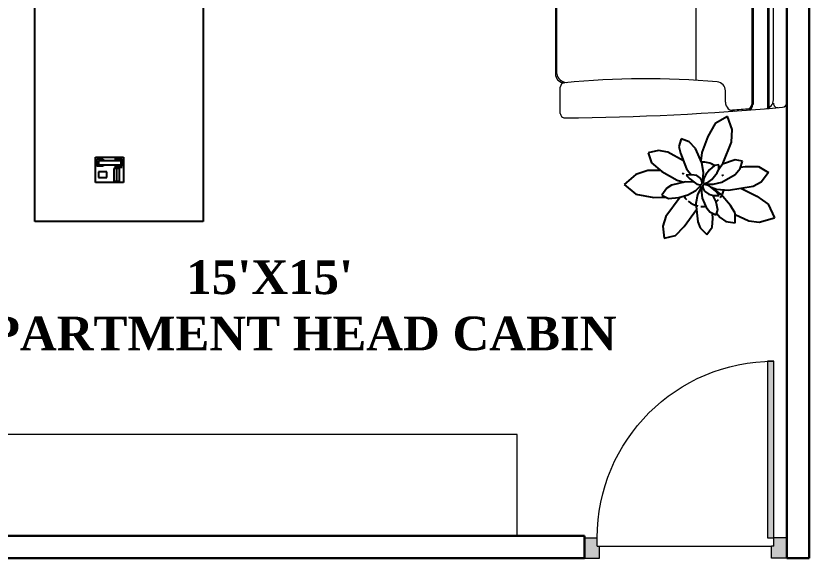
# Model space of a CAD drawing. Header units: inches. Extents: x 327481 to 195042051, y -335014 to 44773228.
# Drawn here: x 370372.3 to 370513.5, y -316790.2 to -316693.7 of the extents above; entities that cross this region are included whole.
import ezdxf

# ---------------------------------------------------------------- set-up
doc = ezdxf.new("R2010")
doc.units = ezdxf.units.IN
doc.header["$MEASUREMENT"] = 0
doc.layers.add('CAY', color=94, linetype='Continuous')
for name, color, linetype, lineweight in [('DOOR', 47, 'Continuous', 9), ('furniture', 251, 'Continuous', 13), ('TEXT', 7, 'Continuous', 0), ('WALL', 12, 'Continuous', 30)]:
    doc.layers.add(name, color=color, linetype=linetype, lineweight=lineweight)
doc.styles.get("Standard").update_dxf_attribs({"font": 'times.ttf', "height": 12})

# ---------------------------------------------------------------- blocks, each defined once
blk = doc.blocks.new('RTU')
at = {"layer": 'DOOR'}
for points in [[(2799510.7, -182811.3), (2799510.7, -182874.3), (2799550.7, -182874.3), (2799550.7, -182886.3), (2799610.7, -182886.3), (2799610.7, -182811.3)], [(2798637.3, -183716.3, 0.009156), (2798636.7, -183748.3), (2799510.7, -183748.3), (2799510.7, -183716.3)], [(2799610.7, -183811.3), (2799610.7, -183736.3), (2799550.7, -183736.3), (2799550.7, -183748.3), (2799510.7, -183748.3), (2799510.7, -183811.3)]]:
    blk.add_hatch(color=256, dxfattribs=at).paths.add_polyline_path(points)
at = {"layer": 'DOOR', "ltscale": 300}
for p, q in [((2799510.7, -182811.3), (2799510.7, -182874.3)), ((2799610.7, -182811.3), (2799510.7, -182811.3)), ((2799610.7, -182811.3), (2799610.7, -182886.3)), ((2799550.7, -182874.3), (2799510.7, -182874.3)), ((2799550.7, -182874.3), (2799550.7, -182886.3)), ((2799610.7, -182886.3), (2799550.7, -182886.3)), ((2799550.7, -182886.3), (2799550.7, -183736.3)), ((2798636.7, -183748.3), (2798636.7, -183716.3)), ((2798636.7, -183716.3), (2799510.7, -183716.3)), ((2799510.7, -183716.3), (2799510.7, -183748.3)), ((2799610.7, -183736.3), (2799550.7, -183736.3)), ((2799550.7, -183748.3), (2799550.7, -183736.3)), ((2799610.7, -183811.3), (2799610.7, -183736.3)), ((2799510.7, -183748.3), (2798636.7, -183748.3)), ((2799510.7, -183811.3), (2799510.7, -183748.3)), ((2799550.7, -183748.3), (2799510.7, -183748.3)), ((2799610.7, -183811.3), (2799510.7, -183811.3))]:
    blk.add_line(p, q, dxfattribs=at)
blk.add_arc((2799510.7, -183748.3), 874, 90, 180, dxfattribs=at)
blk = doc.blocks.new('A$C03532BEE')
for p, q in [((0, 0), (0, 1000)), ((0, 1000), (2400, 1000)), ((2400, 1000), (2400, 0)), ((2400, 0), (0, 0))]:
    blk.add_line(p, q)
blk = doc.blocks.new('hfj')
at = {"color": 0, "ltscale": 60}
for p, q in [((377614.64, -325417.24), (377670.63, -325417.24)), ((377642.52, -325420.34), (377642.52, -325417.24)), ((377642.76, -325420.34), (377642.76, -325417.24)), ((377671.65, -325420.58), (377613.7, -325420.58)), ((377671.45, -325420.34), (377613.82, -325420.34)), ((377670.11, -325419.61), (377614.57, -325419.61)), ((377642.52, -325423.23), (377642.52, -325420.58)), ((377642.76, -325423.23), (377642.76, -325420.58)), ((377614.36, -325423.23), (377670.91, -325423.23)), ((377614.36, -325423.47), (377670.91, -325423.47)), ((377642.52, -325433.39), (377642.52, -325423.47)), ((377642.76, -325433.39), (377642.76, -325423.47)), ((377614.75, -325428.15), (377616.76, -325428.15)), ((377670.52, -325428.15), (377668.51, -325428.15)), ((377618.64, -325433.39), (377666.64, -325433.39)), ((377642.4, -325456.84), (377642.4, -325433.39)), ((377642.64, -325456.84), (377642.64, -325433.39)), ((377642.87, -325456.84), (377642.87, -325433.39)), ((377612.75, -325457.55), (377617.42, -325457.55)), ((377672.52, -325457.55), (377667.85, -325457.55)), ((377619.81, -325458.19), (377641.04, -325458.19)), ((377619.81, -325458.43), (377665.47, -325458.43)), ((377665.47, -325458.19), (377644.23, -325458.19))]:
    blk.add_line(p, q, dxfattribs=at)
for centre, radius, start, end in [((378085.1, -325460.39), 473.16, 174.8556, 179.5579), ((377614.64, -325418.04), 0.796, 90, 174.8556), ((377670.63, -325418.04), 0.796, 5.1444, 90), ((377200.17, -325460.39), 473.16, 0.4421, 5.1444), ((377614.57, -325418.81), 0.796, 174.9493, 270), ((377670.7, -325418.81), 0.796, 270, 5.0507), ((377615.16, -325421.2), 1.59, 90, 175.232), ((377670.11, -325421.2), 1.59, 4.768, 90), ((377614.36, -325424.27), 1.03, 90, 175.6114), ((377614.36, -325424.27), 0.796, 90, 175.6114), ((377670.91, -325424.27), 1.03, 4.3886, 90), ((377670.91, -325424.27), 0.796, 4.3886, 90), ((378085.1, -325460.39), 472.92, 175.6114, 175.9872), ((377200.17, -325460.39), 472.92, 4.0128, 4.3886), ((377614.75, -325426.56), 1.59, 175.8854, 270), ((377670.52, -325426.56), 1.59, 270, 4.1146), ((377616.76, -325429.74), 1.59, 5.069, 90), ((377668.51, -325429.74), 1.59, 90, 174.931), ((377473.5, -325442.45), 145.41, 354.3567, 5.069), ((377811.77, -325442.45), 145.41, 174.931, 185.6433), ((377612.75, -325456.75), 0.796, 179.5579, 270), ((377617.42, -325456.75), 0.796, 270, 0), ((377619.81, -325456.84), 1.59, 180, 270), ((377620.15, -325456.31), 1.91, 184.8163, 259.7159), ((377641.04, -325456.84), 1.59, 270, 0), ((377641.04, -325456.84), 1.35, 270, 0), ((377644.23, -325456.84), 1.59, 180, 270), ((377644.23, -325456.84), 1.35, 180, 270), ((377665.12, -325456.31), 1.91, 280.2841, 355.1837), ((377665.47, -325456.84), 1.59, 270, 0), ((377667.85, -325456.75), 0.796, 180, 270), ((377672.52, -325456.75), 0.796, 270, 0.4421)]:
    blk.add_arc(centre, radius, start, end, dxfattribs=at)
blk = doc.blocks.new('Archi.Space.tree4542')
at = {"layer": 'CAY'}
for p, q in [((179.939, 63.706), (179.506, 63.455)), ((180.1, 63.243), (179.939, 63.706)), ((179.506, 63.455), (179.245, 62.994)), ((179.245, 62.994), (179.028, 62.427)), ((180.08, 62.798), (180.1, 63.243)), ((178.297, 62.914), (178.215, 62.638)), ((178.578, 62.806), (178.297, 62.914)), ((178.802, 62.571), (178.578, 62.806)), ((179.792, 62.059), (180.08, 62.798)), ((177.496, 62.502), (177.126, 62.415)), ((177.825, 62.44), (177.496, 62.502)), ((178.378, 62.126), (177.825, 62.44)), ((178.215, 62.638), (178.271, 62.407)), ((179.032, 62.056), (178.802, 62.571)), ((179.028, 62.427), (179, 62.127)), ((177.126, 62.415), (177.242, 62.056)), ((178.271, 62.407), (178.482, 61.852)), ((180.212, 62.171), (179.759, 62.012)), ((180.466, 62.118), (180.212, 62.171)), ((177.242, 62.056), (177.609, 61.753)), ((179.094, 61.714), (179.032, 62.056)), ((179.477, 61.962), (179.301, 61.81)), ((179.631, 61.993), (179.477, 61.962)), ((179.631, 61.831), (179.792, 62.059)), ((179.631, 61.83), (179.631, 61.993)), ((180.208, 61.646), (180.391, 61.861)), ((180.391, 61.861), (180.466, 62.118)), ((180.404, 61.903), (180.567, 61.935)), ((180.567, 61.935), (181.035, 61.935)), ((181.035, 61.935), (181.388, 61.714)), ((176.691, 61.651), (176.276, 61.295)), ((177.115, 61.789), (176.691, 61.651)), ((177.571, 61.784), (177.115, 61.789)), ((177.609, 61.753), (178.152, 61.441)), ((178.674, 61.639), (178.479, 61.628)), ((178.479, 61.628), (178.609, 61.488)), ((178.482, 61.852), (178.658, 61.638)), ((178.85, 61.609), (178.674, 61.639)), ((178.995, 61.508), (178.85, 61.609)), ((179.065, 61.426), (179.094, 61.714)), ((179.167, 61.649), (179.103, 61.503)), ((179.301, 61.81), (179.167, 61.649)), ((179.39, 61.471), (179.578, 61.702)), ((179.578, 61.702), (179.631, 61.83)), ((179.735, 61.38), (180.208, 61.646)), ((181.388, 61.714), (181.133, 61.379)), ((176.276, 61.295), (176.694, 60.946)), ((178.451, 61.388), (177.96, 61.269)), ((178.152, 61.441), (178.389, 61.373)), ((178.738, 61.378), (178.451, 61.388)), ((178.609, 61.488), (178.858, 61.301)), ((178.763, 61.372), (178.738, 61.378)), ((178.858, 61.301), (178.969, 61.282)), ((178.969, 61.282), (179.026, 61.302)), ((179.036, 61.426), (178.995, 61.508)), ((179.026, 61.302), (179.036, 61.311)), ((179.046, 61.34), (179.036, 61.426)), ((179.036, 61.311), (179.046, 61.34)), ((179.038, 61.405), (179.065, 61.426)), ((179.103, 61.503), (179.074, 61.359)), ((179.074, 61.359), (179.084, 61.34)), ((179.084, 61.34), (179.113, 61.33)), ((179.113, 61.33), (179.247, 61.369)), ((179.128, 61.335), (179.161, 61.302)), ((179.161, 61.302), (179.43, 61.302)), ((179.247, 61.369), (179.39, 61.471)), ((179.43, 61.302), (179.735, 61.38)), ((181.133, 61.379), (180.846, 61.219)), ((177.795, 61.162), (177.615, 60.918)), ((177.96, 61.269), (177.795, 61.162)), ((178.536, 60.926), (178.815, 61.081)), ((178.815, 61.081), (178.978, 61.244)), ((178.998, 61.177), (178.882, 60.927)), ((179.007, 61.225), (178.965, 61.231)), ((178.978, 61.244), (178.978, 61.282)), ((179.065, 61.206), (178.998, 61.177)), ((179.015, 61.184), (179.007, 61.225)), ((179.026, 61.023), (179.044, 61.197)), ((179.056, 60.803), (179.026, 61.023)), ((179.074, 61.282), (179.055, 61.234)), ((179.055, 61.234), (179.074, 61.148)), ((179.142, 61.292), (179.074, 61.282)), ((179.074, 61.148), (179.125, 61.057)), ((179.125, 61.057), (179.275, 60.948)), ((179.29, 61.243), (179.142, 61.292)), ((179.525, 61.055), (179.29, 61.243)), ((179.545, 61.119), (179.364, 61.183)), ((179.42, 61.148), (179.398, 61.156)), ((179.7, 60.952), (179.42, 61.148)), ((179.65, 60.908), (179.525, 61.055)), ((179.976, 61.074), (179.545, 61.119)), ((180.846, 61.219), (179.976, 61.074)), ((180.441, 61.152), (180.985, 60.878)), ((176.694, 60.946), (177.332, 60.834)), ((177.332, 60.834), (177.769, 60.841)), ((177.615, 60.918), (177.847, 60.802)), ((178.26, 60.845), (177.758, 60.155)), ((177.847, 60.802), (178.22, 60.834)), ((178.22, 60.834), (178.536, 60.926)), ((178.882, 60.927), (178.818, 60.623)), ((179.214, 60.432), (179.056, 60.803)), ((179.275, 60.948), (179.449, 60.908)), ((179.411, 60.917), (179.523, 60.68)), ((179.449, 60.908), (179.65, 60.908)), ((180.041, 60.543), (179.7, 60.952)), ((180.985, 60.878), (181.385, 60.595)), ((178.818, 60.623), (178.883, 59.97)), ((179.523, 60.68), (179.581, 60.408)), ((180.207, 60.271), (180.041, 60.543)), ((181.385, 60.595), (181.606, 60.108)), ((178.408, 59.8), (178.839, 60.411)), ((179.319, 60.311), (179.214, 60.432)), ((179.526, 60.207), (179.319, 60.311)), ((179.423, 60.092), (179.412, 60.264)), ((179.581, 60.408), (179.526, 60.207)), ((179.545, 60.276), (179.675, 60.121)), ((180.207, 59.938), (180.207, 60.271)), ((180.207, 60.23), (180.702, 60.004)), ((177.758, 60.155), (177.645, 59.816)), ((178.883, 59.97), (178.968, 59.755)), ((179.401, 59.785), (179.423, 60.092)), ((179.675, 60.121), (179.886, 59.986)), ((179.886, 59.986), (180.207, 59.938)), ((180.702, 60.004), (181.061, 59.954)), ((181.061, 59.954), (181.606, 60.108)), ((177.645, 59.816), (177.692, 59.391)), ((178.095, 59.487), (178.408, 59.8)), ((178.968, 59.755), (179.209, 59.526)), ((179.209, 59.526), (179.401, 59.785)), ((177.692, 59.391), (178.095, 59.487))]:
    blk.add_line(p, q, dxfattribs=at)
for start, end in [(57.1582, 93.2041), (149.2581, 153.7532), (21.2653, 25.7604), (172.4345, 176.9296), (323.0282, 344.4965), (212.1423, 223.5771), (306.6551, 316.418), (229.8179, 257.6637), (265.2848, 278.7499)]:
    blk.add_arc((179.055, 61.302), 0.787, start, end, dxfattribs=at)
blk = doc.blocks.new('telephon-1')
at = {"color": 0, "linetype": 'ByBlock'}
for p, q in [((-0.3, 0.3333), (0, 0.3333)), ((-0.3, 0), (-0.3, 0.3333)), ((-0.2833, 0.3167), (-0.2833, 0.2333)), ((-0.1917, 0.3167), (-0.275, 0.3167)), ((-0.275, 0.3167), (-0.275, 0.2417)), ((-0.2583, 0.3), (-0.2083, 0.3)), ((-0.2583, 0.3), (-0.2583, 0.0333)), ((-0.2083, 0.0333), (-0.2083, 0.3)), ((-0.1917, 0.2417), (-0.1917, 0.3167)), ((-0.1833, 0.2333), (-0.1833, 0.3167)), ((-0.1667, 0.2833), (-0.1667, 0.2167)), ((-0.0167, 0.2833), (-0.1667, 0.2833)), ((-0.0167, 0.2167), (-0.0167, 0.2833)), ((0, 0.3333), (0, 0)), ((-0.2833, 0.2333), (-0.2583, 0.2333)), ((-0.275, 0.2417), (-0.2583, 0.2417)), ((-0.2083, 0.2417), (-0.1917, 0.2417)), ((-0.2083, 0.2333), (-0.1833, 0.2333)), ((-0.1667, 0.25), (-0.0167, 0.25)), ((-0.1667, 0.2167), (-0.0167, 0.2167)), ((-0.125, 0.1333), (-0.125, 0.0333)), ((-0.0583, 0.1333), (-0.125, 0.1333)), ((-0.0583, 0.0333), (-0.0583, 0.1333)), ((0, 0), (-0.3, 0)), ((-0.275, 0.0167), (-0.275, 0.0917)), ((-0.275, 0.0917), (-0.2583, 0.0917)), ((-0.1917, 0.0167), (-0.275, 0.0167)), ((-0.2583, 0.0333), (-0.2083, 0.0333)), ((-0.2083, 0.0917), (-0.1917, 0.0917)), ((-0.1917, 0.0917), (-0.1917, 0.0167)), ((-0.125, 0.0333), (-0.0583, 0.0333))]:
    blk.add_line(p, q, dxfattribs=at)

msp = doc.modelspace()

# ---------------------------------------------------------------- linework, layer by layer
at = {"layer": 'furniture', "lineweight": 0}
msp.add_lwpolyline([(370329.511, -316786.231), (370461.511, -316786.231), (370461.511, -316768.231), (370329.511, -316768.231), (370329.511, -316786.231)], dxfattribs=at)
at = {"layer": 'WALL'}
for p, q in [((370509.511, -316606.231), (370509.511, -316790.231)), ((370513.511, -316606.231), (370513.511, -316790.231)), ((370473.511, -316786.231), (370329.511, -316786.231)), ((370473.511, -316790.231), (370473.511, -316786.231)), ((370473.511, -316790.231), (370325.511, -316790.231)), ((370513.511, -316790.231), (370509.511, -316790.231))]:
    msp.add_line(p, q, dxfattribs=at)

# ---------------------------------------------------------------- block references
for name, p, xscale, yscale, zscale, rotation in [('A$C03532BEE', (370405.61, -316730.294), 0.03, 0.03, 0.03, 90), ('telephon-1', (370386.454, -316723.342), 15, 15, 15, 270)]:
    msp.add_blockref(name, p, dxfattribs=dict(xscale=xscale, yscale=yscale, zscale=zscale, rotation=rotation))
at = {"xscale": 5.023726289614429, "yscale": 5.023726289614429, "zscale": 5.023726289614429}
msp.add_blockref('Archi.Space.tree4542', (369595.005, -317031.622), dxfattribs=at)
at = {"layer": 'DOOR', "xscale": -0.03599999996367842, "yscale": 0.03599999996367842, "zscale": 0.03599999995395007, "rotation": 90}
msp.add_blockref('RTU', (363892.305, -216004.246), dxfattribs=at)
at = {"layer": 'furniture', "lineweight": 0, "rotation": 270}
msp.add_blockref('hfj', (695926.755, 60961.477), dxfattribs=at)

# ---------------------------------------------------------------- texts
at = {"layer": 'TEXT', "color": 0, "insert": (370343.698, -316737.216), "char_height": 6, "width": 143.37539, "attachment_point": 1}
msp.add_mtext("{\\fTimes New Roman|b1|i0|c0|p18;\\W8.6679;   \\W1;15'X15'\\P{\\W4.92375; }DEPARTMENT HEAD CABIN}", dxfattribs=at)

doc.saveas('drawing.dxf')
